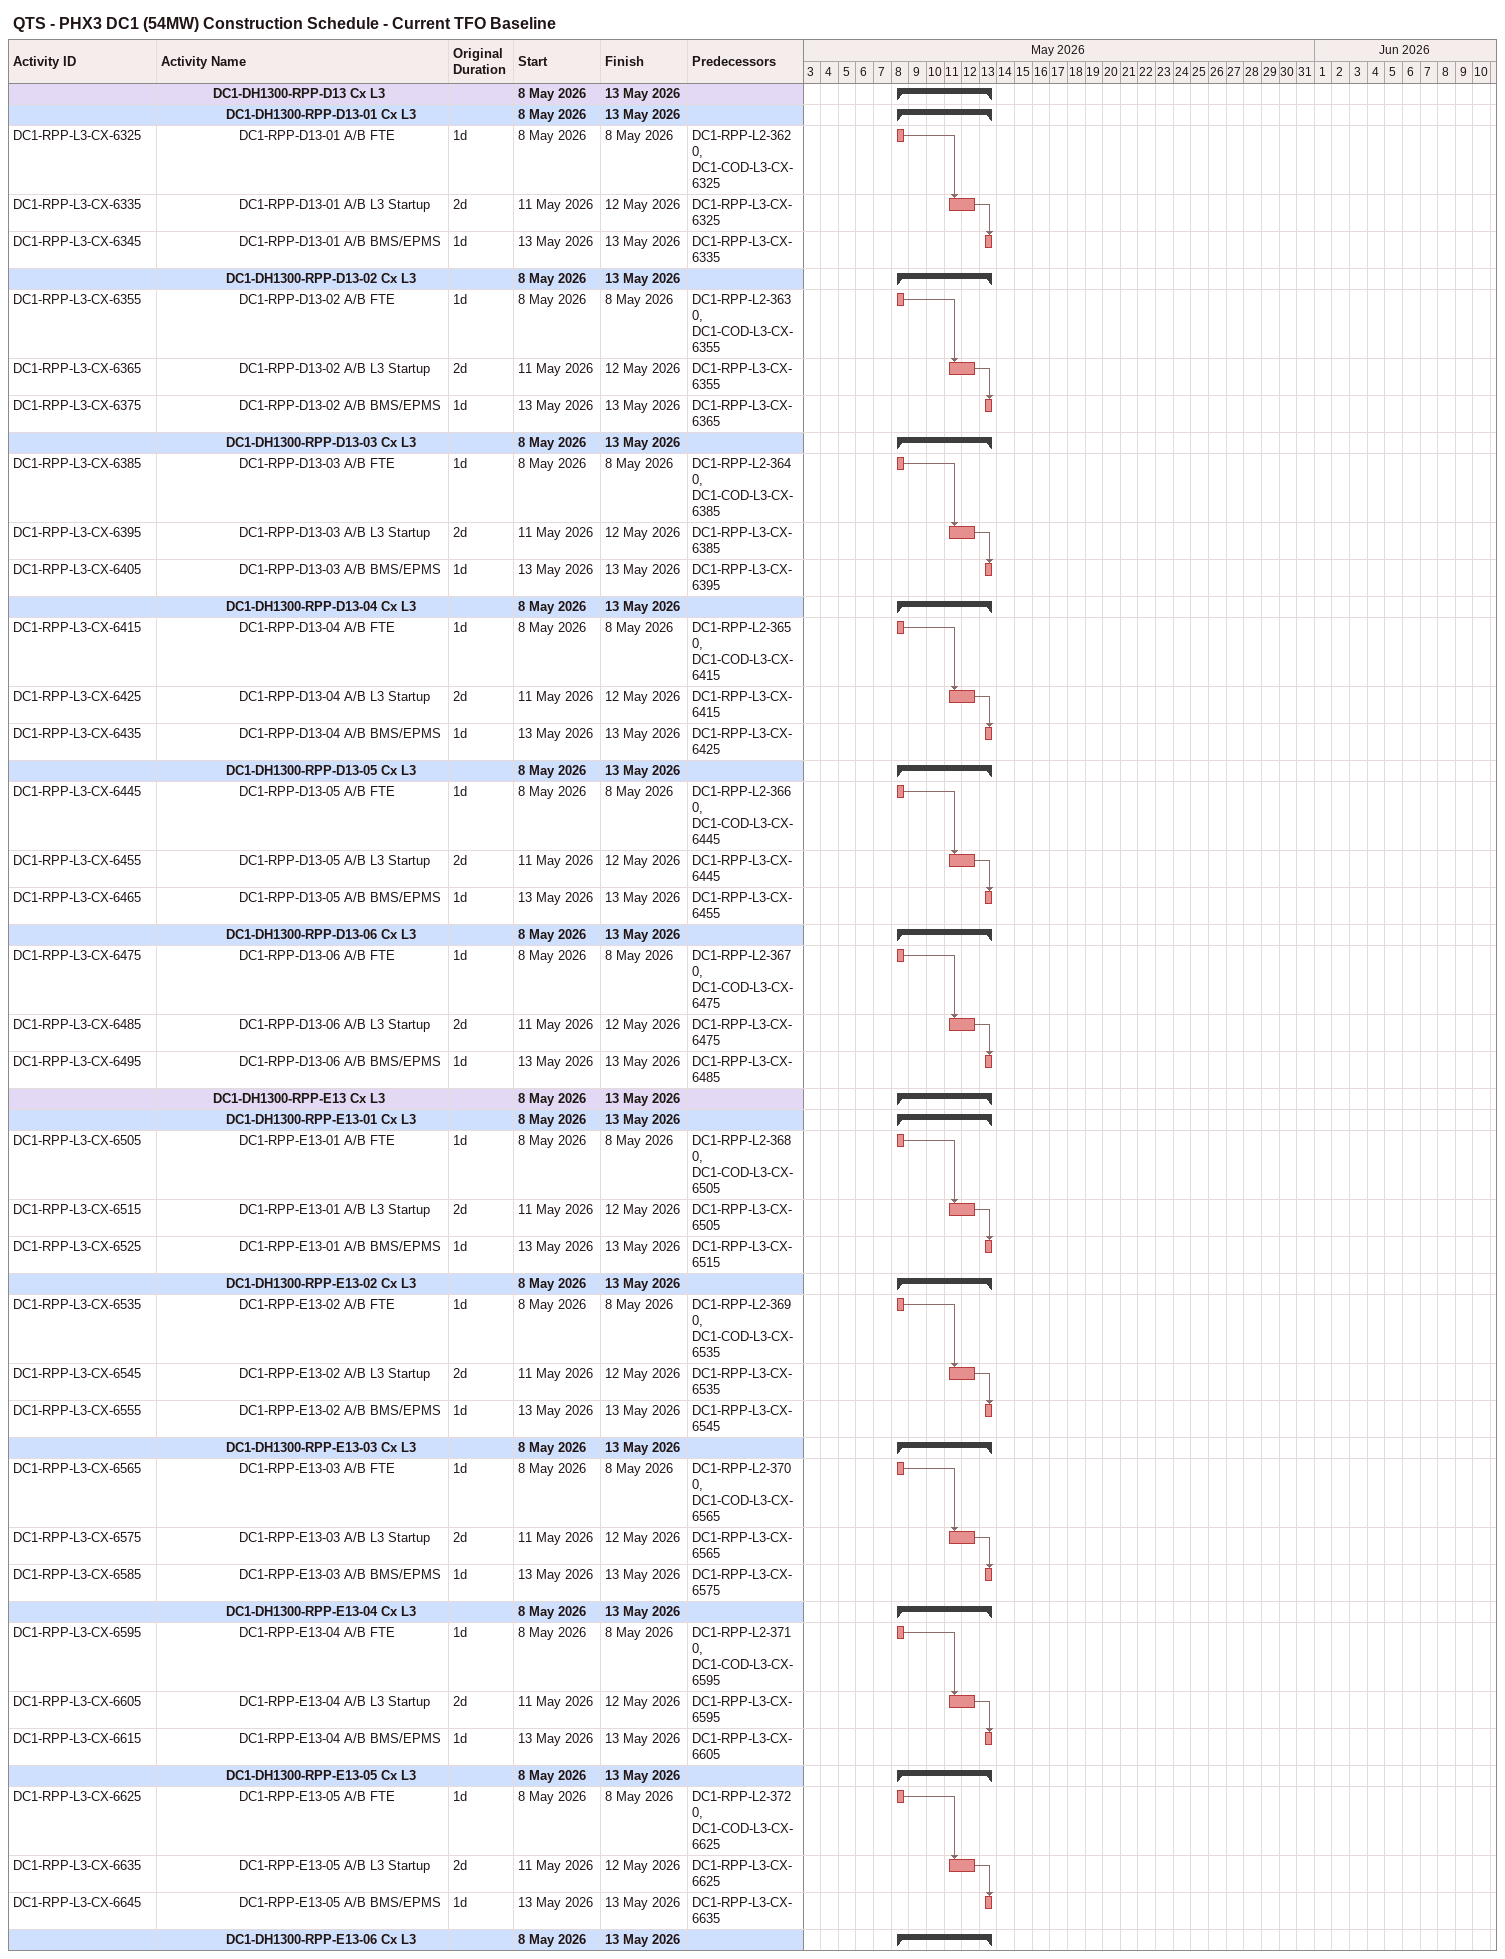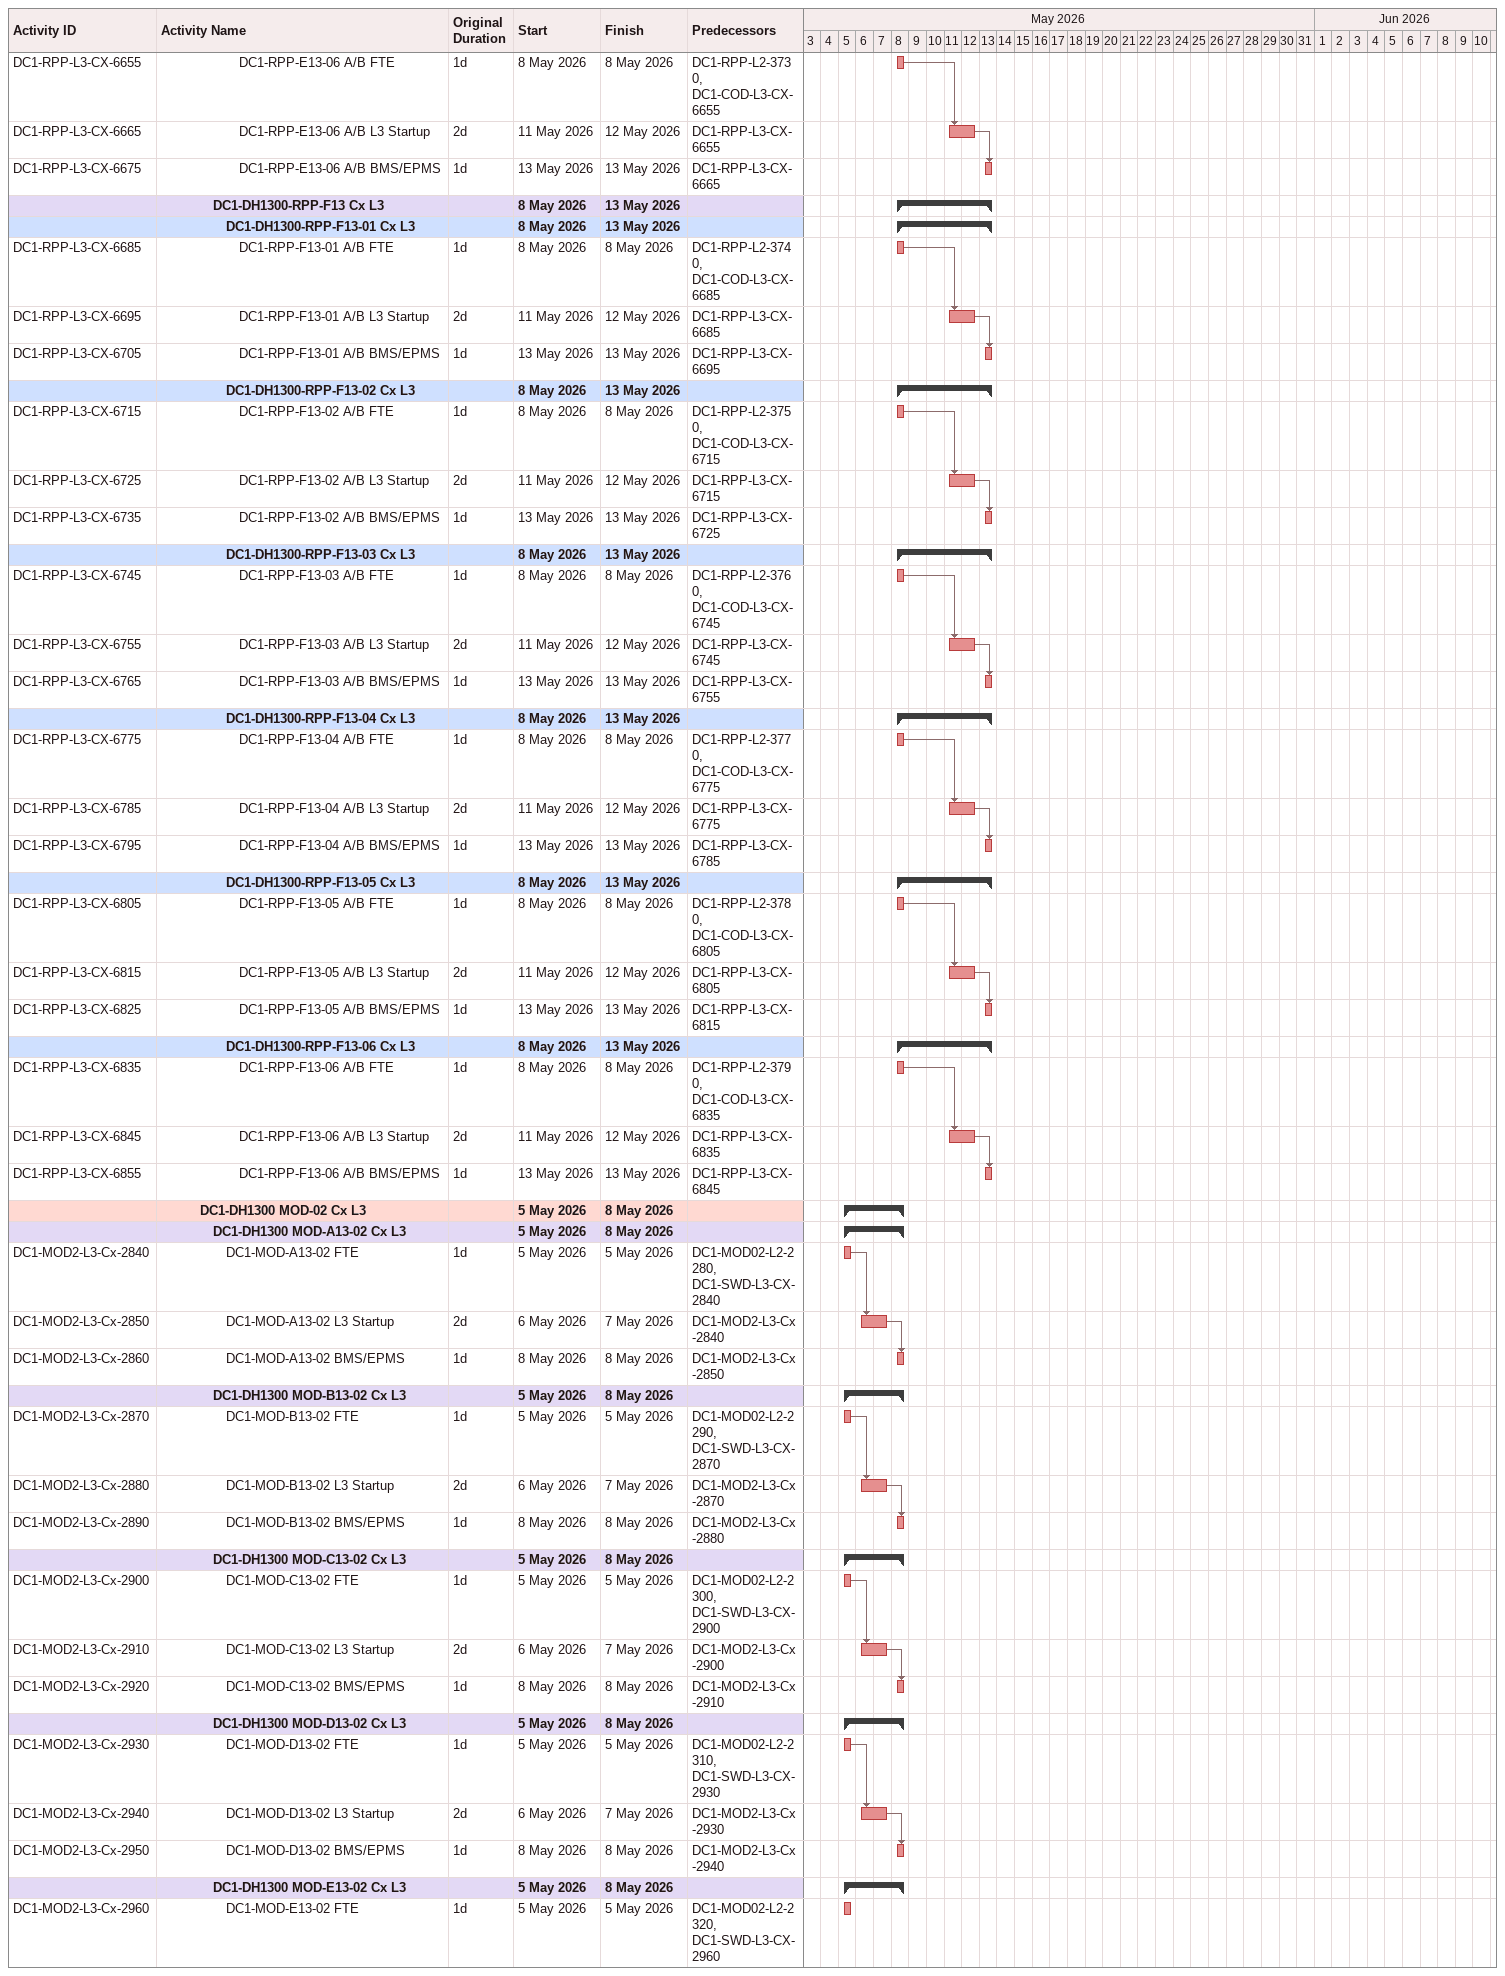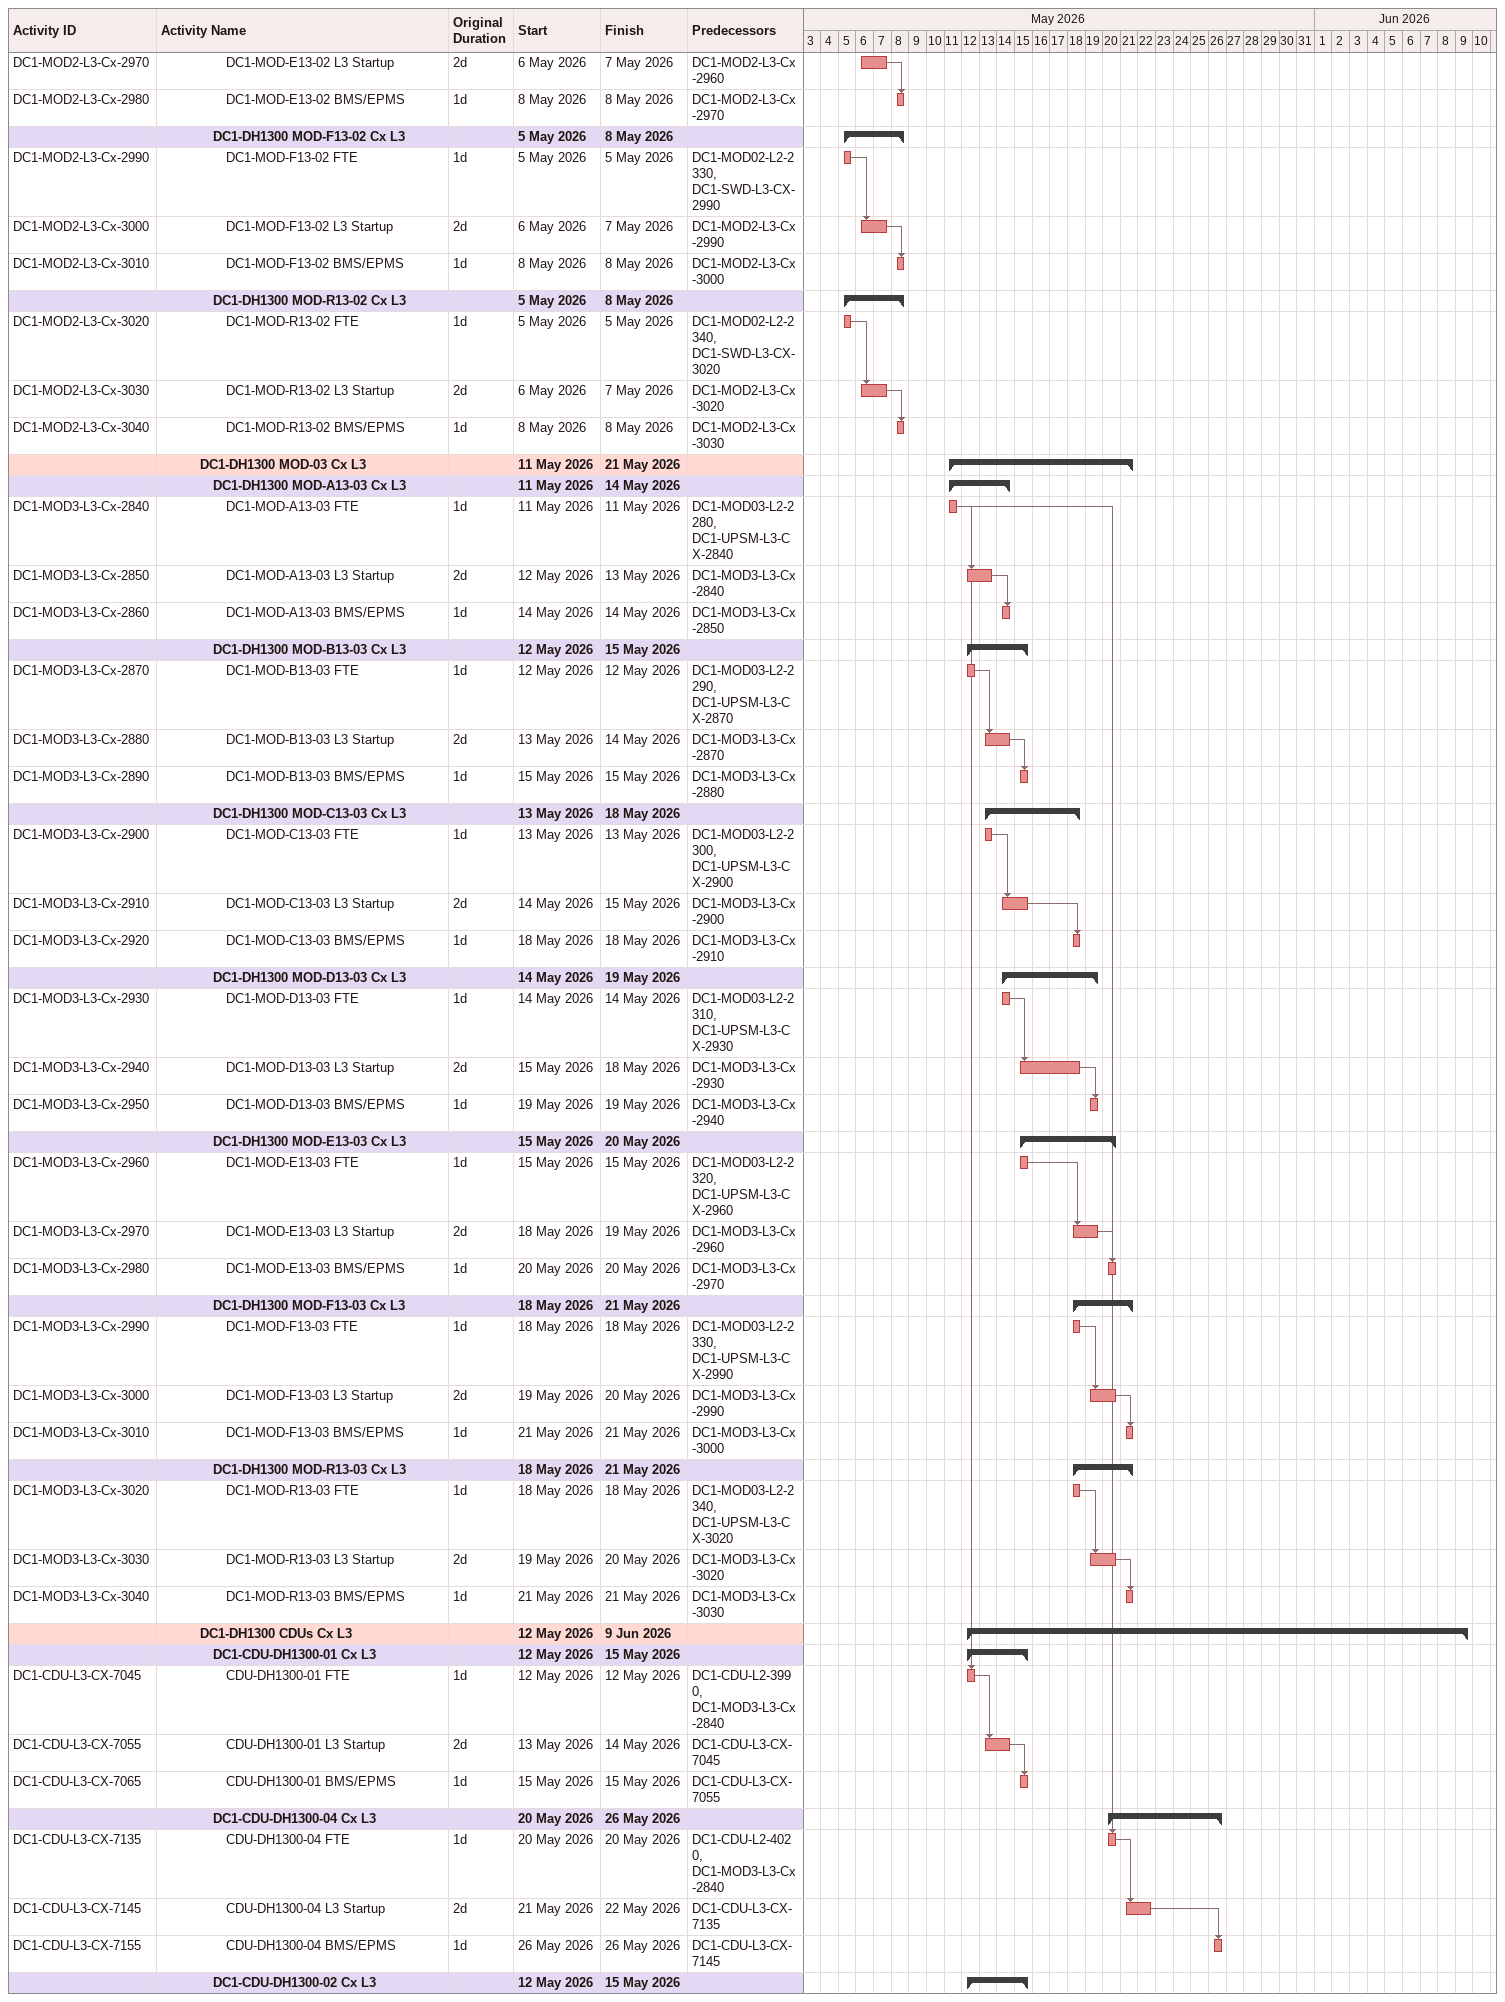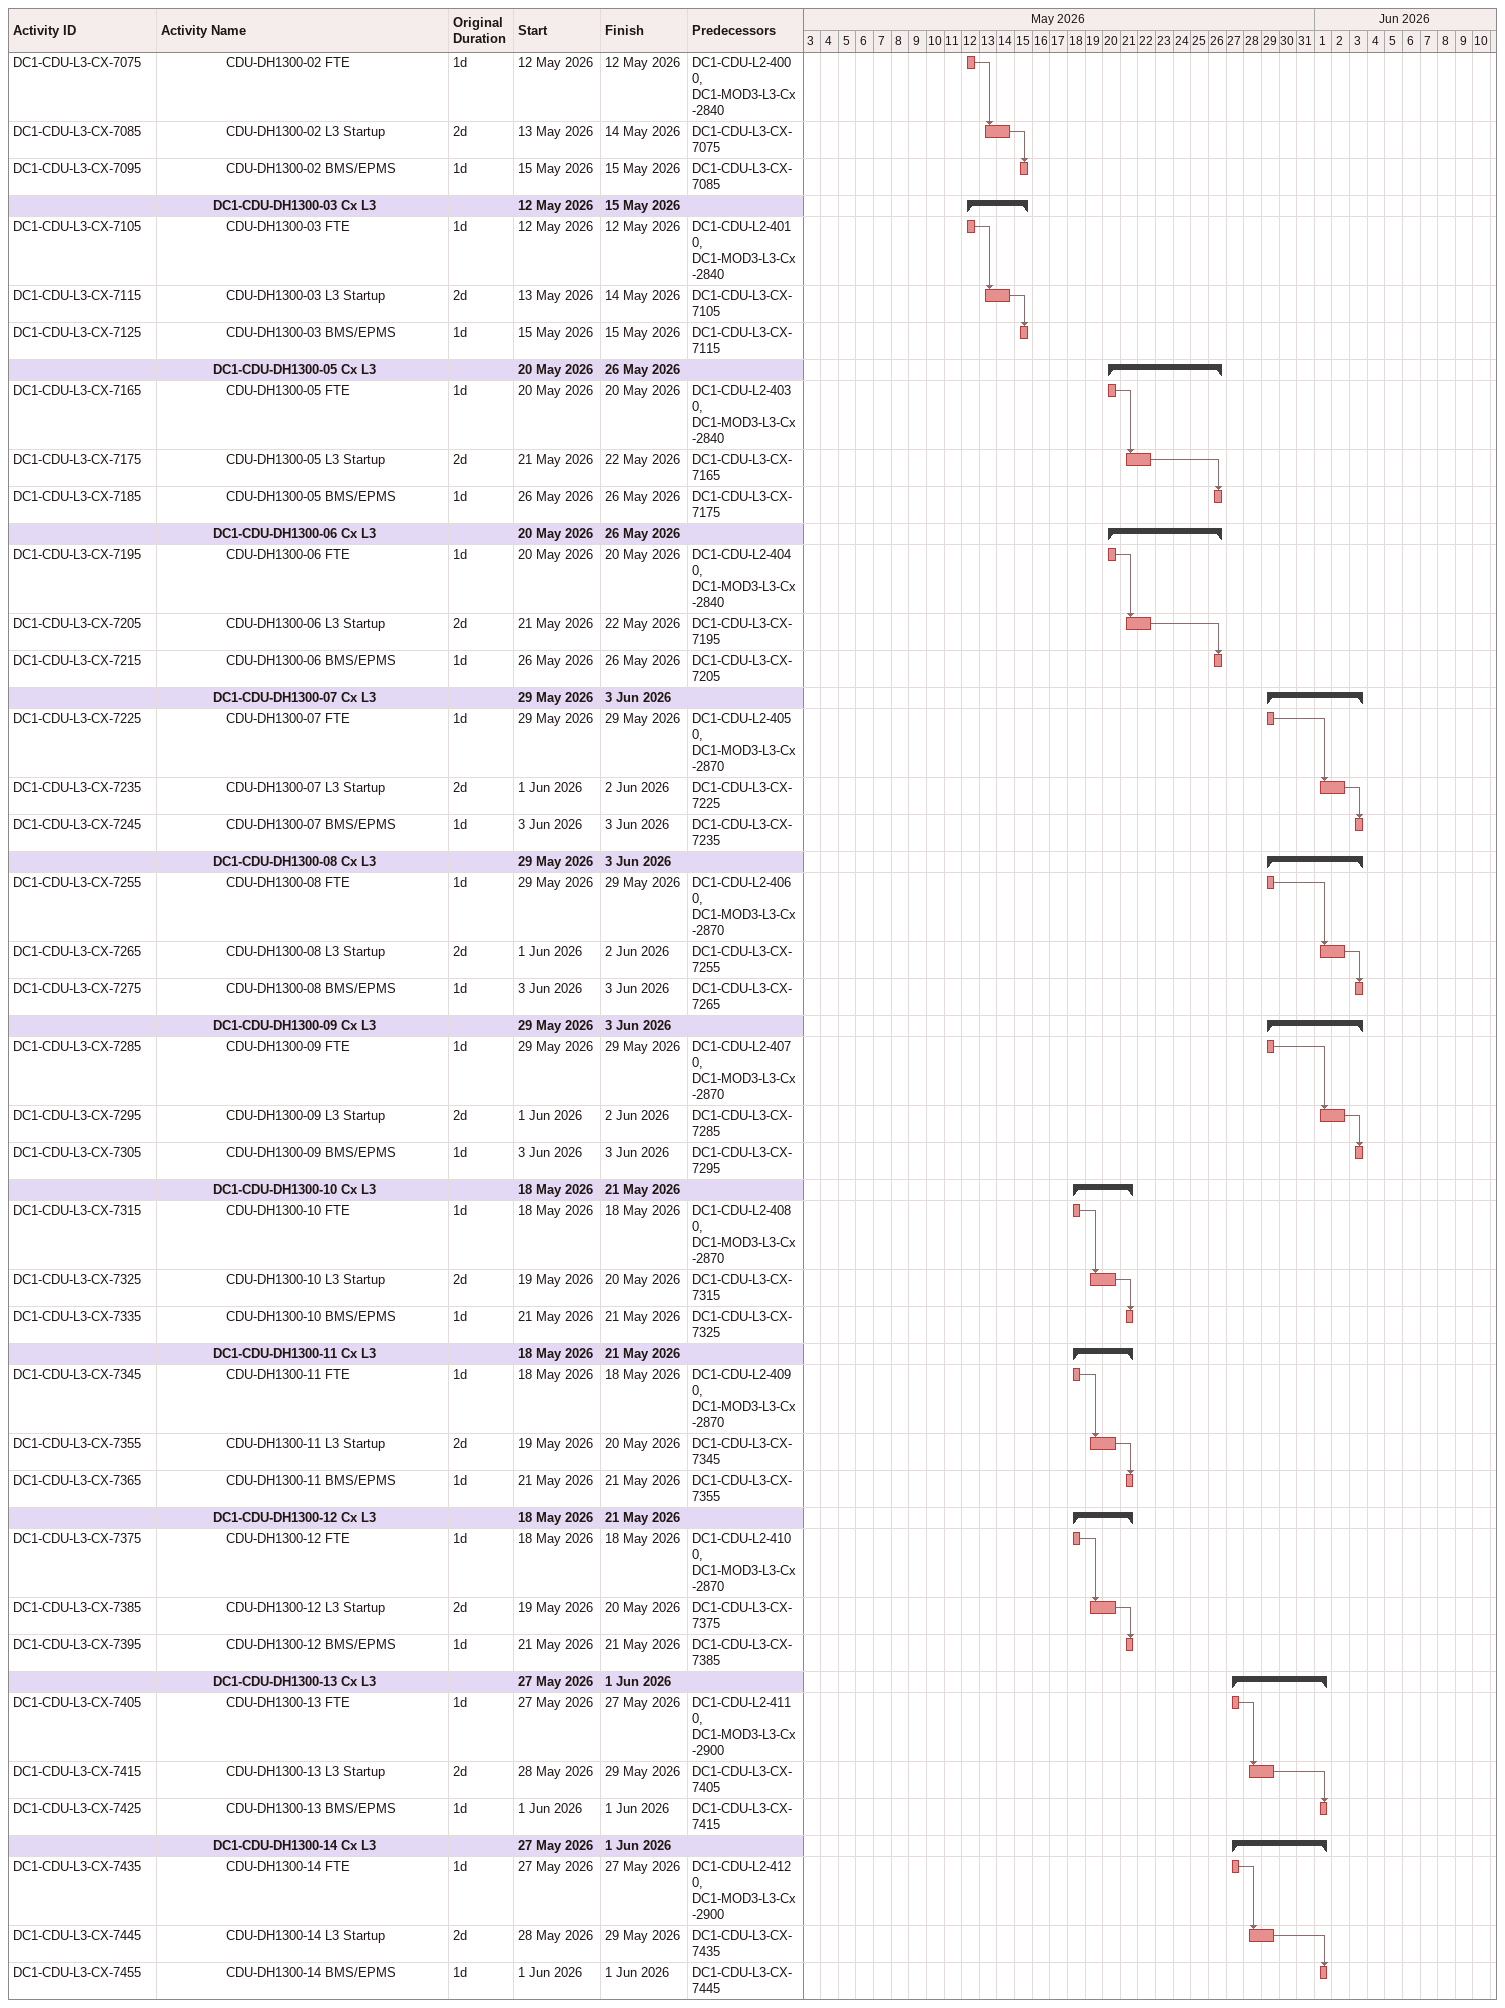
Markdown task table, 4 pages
QTS - PHX3 DC1 (54MW) Construction Schedule - Current TFO Baseline

| ID | Level | Task | Original duration | Start | Finish | Predecessors |
|---|---|---|---|---|---|---|
|  | 5 | **DC1-DH1300-RPP-D13 Cx L3** |  | 2026-05-08 | 2026-05-13 |  |
|  | 6 | **DC1-DH1300-RPP-D13-01 Cx L3** |  | 2026-05-08 | 2026-05-13 |  |
| DC1-RPP-L3-CX-6325 | 7 | DC1-RPP-D13-01 A/B FTE | 1d | 2026-05-08 | 2026-05-08 | DC1-RPP-L2-3620, DC1-COD-L3-CX-6325 |
| DC1-RPP-L3-CX-6335 | 7 | DC1-RPP-D13-01 A/B L3 Startup | 2d | 2026-05-11 | 2026-05-12 | DC1-RPP-L3-CX-6325 |
| DC1-RPP-L3-CX-6345 | 7 | DC1-RPP-D13-01 A/B BMS/EPMS | 1d | 2026-05-13 | 2026-05-13 | DC1-RPP-L3-CX-6335 |
|  | 6 | **DC1-DH1300-RPP-D13-02 Cx L3** |  | 2026-05-08 | 2026-05-13 |  |
| DC1-RPP-L3-CX-6355 | 7 | DC1-RPP-D13-02 A/B FTE | 1d | 2026-05-08 | 2026-05-08 | DC1-RPP-L2-3630, DC1-COD-L3-CX-6355 |
| DC1-RPP-L3-CX-6365 | 7 | DC1-RPP-D13-02 A/B L3 Startup | 2d | 2026-05-11 | 2026-05-12 | DC1-RPP-L3-CX-6355 |
| DC1-RPP-L3-CX-6375 | 7 | DC1-RPP-D13-02 A/B BMS/EPMS | 1d | 2026-05-13 | 2026-05-13 | DC1-RPP-L3-CX-6365 |
|  | 6 | **DC1-DH1300-RPP-D13-03 Cx L3** |  | 2026-05-08 | 2026-05-13 |  |
| DC1-RPP-L3-CX-6385 | 7 | DC1-RPP-D13-03 A/B FTE | 1d | 2026-05-08 | 2026-05-08 | DC1-RPP-L2-3640, DC1-COD-L3-CX-6385 |
| DC1-RPP-L3-CX-6395 | 7 | DC1-RPP-D13-03 A/B L3 Startup | 2d | 2026-05-11 | 2026-05-12 | DC1-RPP-L3-CX-6385 |
| DC1-RPP-L3-CX-6405 | 7 | DC1-RPP-D13-03 A/B BMS/EPMS | 1d | 2026-05-13 | 2026-05-13 | DC1-RPP-L3-CX-6395 |
|  | 6 | **DC1-DH1300-RPP-D13-04 Cx L3** |  | 2026-05-08 | 2026-05-13 |  |
| DC1-RPP-L3-CX-6415 | 7 | DC1-RPP-D13-04 A/B FTE | 1d | 2026-05-08 | 2026-05-08 | DC1-RPP-L2-3650, DC1-COD-L3-CX-6415 |
| DC1-RPP-L3-CX-6425 | 7 | DC1-RPP-D13-04 A/B L3 Startup | 2d | 2026-05-11 | 2026-05-12 | DC1-RPP-L3-CX-6415 |
| DC1-RPP-L3-CX-6435 | 7 | DC1-RPP-D13-04 A/B BMS/EPMS | 1d | 2026-05-13 | 2026-05-13 | DC1-RPP-L3-CX-6425 |
|  | 6 | **DC1-DH1300-RPP-D13-05 Cx L3** |  | 2026-05-08 | 2026-05-13 |  |
| DC1-RPP-L3-CX-6445 | 7 | DC1-RPP-D13-05 A/B FTE | 1d | 2026-05-08 | 2026-05-08 | DC1-RPP-L2-3660, DC1-COD-L3-CX-6445 |
| DC1-RPP-L3-CX-6455 | 7 | DC1-RPP-D13-05 A/B L3 Startup | 2d | 2026-05-11 | 2026-05-12 | DC1-RPP-L3-CX-6445 |
| DC1-RPP-L3-CX-6465 | 7 | DC1-RPP-D13-05 A/B BMS/EPMS | 1d | 2026-05-13 | 2026-05-13 | DC1-RPP-L3-CX-6455 |
|  | 6 | **DC1-DH1300-RPP-D13-06 Cx L3** |  | 2026-05-08 | 2026-05-13 |  |
| DC1-RPP-L3-CX-6475 | 7 | DC1-RPP-D13-06 A/B FTE | 1d | 2026-05-08 | 2026-05-08 | DC1-RPP-L2-3670, DC1-COD-L3-CX-6475 |
| DC1-RPP-L3-CX-6485 | 7 | DC1-RPP-D13-06 A/B L3 Startup | 2d | 2026-05-11 | 2026-05-12 | DC1-RPP-L3-CX-6475 |
| DC1-RPP-L3-CX-6495 | 7 | DC1-RPP-D13-06 A/B BMS/EPMS | 1d | 2026-05-13 | 2026-05-13 | DC1-RPP-L3-CX-6485 |
|  | 5 | **DC1-DH1300-RPP-E13 Cx L3** |  | 2026-05-08 | 2026-05-13 |  |
|  | 6 | **DC1-DH1300-RPP-E13-01 Cx L3** |  | 2026-05-08 | 2026-05-13 |  |
| DC1-RPP-L3-CX-6505 | 7 | DC1-RPP-E13-01 A/B FTE | 1d | 2026-05-08 | 2026-05-08 | DC1-RPP-L2-3680, DC1-COD-L3-CX-6505 |
| DC1-RPP-L3-CX-6515 | 7 | DC1-RPP-E13-01 A/B L3 Startup | 2d | 2026-05-11 | 2026-05-12 | DC1-RPP-L3-CX-6505 |
| DC1-RPP-L3-CX-6525 | 7 | DC1-RPP-E13-01 A/B BMS/EPMS | 1d | 2026-05-13 | 2026-05-13 | DC1-RPP-L3-CX-6515 |
|  | 6 | **DC1-DH1300-RPP-E13-02 Cx L3** |  | 2026-05-08 | 2026-05-13 |  |
| DC1-RPP-L3-CX-6535 | 7 | DC1-RPP-E13-02 A/B FTE | 1d | 2026-05-08 | 2026-05-08 | DC1-RPP-L2-3690, DC1-COD-L3-CX-6535 |
| DC1-RPP-L3-CX-6545 | 7 | DC1-RPP-E13-02 A/B L3 Startup | 2d | 2026-05-11 | 2026-05-12 | DC1-RPP-L3-CX-6535 |
| DC1-RPP-L3-CX-6555 | 7 | DC1-RPP-E13-02 A/B BMS/EPMS | 1d | 2026-05-13 | 2026-05-13 | DC1-RPP-L3-CX-6545 |
|  | 6 | **DC1-DH1300-RPP-E13-03 Cx L3** |  | 2026-05-08 | 2026-05-13 |  |
| DC1-RPP-L3-CX-6565 | 7 | DC1-RPP-E13-03 A/B FTE | 1d | 2026-05-08 | 2026-05-08 | DC1-RPP-L2-3700, DC1-COD-L3-CX-6565 |
| DC1-RPP-L3-CX-6575 | 7 | DC1-RPP-E13-03 A/B L3 Startup | 2d | 2026-05-11 | 2026-05-12 | DC1-RPP-L3-CX-6565 |
| DC1-RPP-L3-CX-6585 | 7 | DC1-RPP-E13-03 A/B BMS/EPMS | 1d | 2026-05-13 | 2026-05-13 | DC1-RPP-L3-CX-6575 |
|  | 6 | **DC1-DH1300-RPP-E13-04 Cx L3** |  | 2026-05-08 | 2026-05-13 |  |
| DC1-RPP-L3-CX-6595 | 7 | DC1-RPP-E13-04 A/B FTE | 1d | 2026-05-08 | 2026-05-08 | DC1-RPP-L2-3710, DC1-COD-L3-CX-6595 |
| DC1-RPP-L3-CX-6605 | 7 | DC1-RPP-E13-04 A/B L3 Startup | 2d | 2026-05-11 | 2026-05-12 | DC1-RPP-L3-CX-6595 |
| DC1-RPP-L3-CX-6615 | 7 | DC1-RPP-E13-04 A/B BMS/EPMS | 1d | 2026-05-13 | 2026-05-13 | DC1-RPP-L3-CX-6605 |
|  | 6 | **DC1-DH1300-RPP-E13-05 Cx L3** |  | 2026-05-08 | 2026-05-13 |  |
| DC1-RPP-L3-CX-6625 | 7 | DC1-RPP-E13-05 A/B FTE | 1d | 2026-05-08 | 2026-05-08 | DC1-RPP-L2-3720, DC1-COD-L3-CX-6625 |
| DC1-RPP-L3-CX-6635 | 7 | DC1-RPP-E13-05 A/B L3 Startup | 2d | 2026-05-11 | 2026-05-12 | DC1-RPP-L3-CX-6625 |
| DC1-RPP-L3-CX-6645 | 7 | DC1-RPP-E13-05 A/B BMS/EPMS | 1d | 2026-05-13 | 2026-05-13 | DC1-RPP-L3-CX-6635 |
|  | 6 | **DC1-DH1300-RPP-E13-06 Cx L3** |  | 2026-05-08 | 2026-05-13 |  |
| DC1-RPP-L3-CX-6655 | 7 | DC1-RPP-E13-06 A/B FTE | 1d | 2026-05-08 | 2026-05-08 | DC1-RPP-L2-3730, DC1-COD-L3-CX-6655 |
| DC1-RPP-L3-CX-6665 | 7 | DC1-RPP-E13-06 A/B L3 Startup | 2d | 2026-05-11 | 2026-05-12 | DC1-RPP-L3-CX-6655 |
| DC1-RPP-L3-CX-6675 | 7 | DC1-RPP-E13-06 A/B BMS/EPMS | 1d | 2026-05-13 | 2026-05-13 | DC1-RPP-L3-CX-6665 |
|  | 5 | **DC1-DH1300-RPP-F13 Cx L3** |  | 2026-05-08 | 2026-05-13 |  |
|  | 6 | **DC1-DH1300-RPP-F13-01 Cx L3** |  | 2026-05-08 | 2026-05-13 |  |
| DC1-RPP-L3-CX-6685 | 7 | DC1-RPP-F13-01 A/B FTE | 1d | 2026-05-08 | 2026-05-08 | DC1-RPP-L2-3740, DC1-COD-L3-CX-6685 |
| DC1-RPP-L3-CX-6695 | 7 | DC1-RPP-F13-01 A/B L3 Startup | 2d | 2026-05-11 | 2026-05-12 | DC1-RPP-L3-CX-6685 |
| DC1-RPP-L3-CX-6705 | 7 | DC1-RPP-F13-01 A/B BMS/EPMS | 1d | 2026-05-13 | 2026-05-13 | DC1-RPP-L3-CX-6695 |
|  | 6 | **DC1-DH1300-RPP-F13-02 Cx L3** |  | 2026-05-08 | 2026-05-13 |  |
| DC1-RPP-L3-CX-6715 | 7 | DC1-RPP-F13-02 A/B FTE | 1d | 2026-05-08 | 2026-05-08 | DC1-RPP-L2-3750, DC1-COD-L3-CX-6715 |
| DC1-RPP-L3-CX-6725 | 7 | DC1-RPP-F13-02 A/B L3 Startup | 2d | 2026-05-11 | 2026-05-12 | DC1-RPP-L3-CX-6715 |
| DC1-RPP-L3-CX-6735 | 7 | DC1-RPP-F13-02 A/B BMS/EPMS | 1d | 2026-05-13 | 2026-05-13 | DC1-RPP-L3-CX-6725 |
|  | 6 | **DC1-DH1300-RPP-F13-03 Cx L3** |  | 2026-05-08 | 2026-05-13 |  |
| DC1-RPP-L3-CX-6745 | 7 | DC1-RPP-F13-03 A/B FTE | 1d | 2026-05-08 | 2026-05-08 | DC1-RPP-L2-3760, DC1-COD-L3-CX-6745 |
| DC1-RPP-L3-CX-6755 | 7 | DC1-RPP-F13-03 A/B L3 Startup | 2d | 2026-05-11 | 2026-05-12 | DC1-RPP-L3-CX-6745 |
| DC1-RPP-L3-CX-6765 | 7 | DC1-RPP-F13-03 A/B BMS/EPMS | 1d | 2026-05-13 | 2026-05-13 | DC1-RPP-L3-CX-6755 |
|  | 6 | **DC1-DH1300-RPP-F13-04 Cx L3** |  | 2026-05-08 | 2026-05-13 |  |
| DC1-RPP-L3-CX-6775 | 7 | DC1-RPP-F13-04 A/B FTE | 1d | 2026-05-08 | 2026-05-08 | DC1-RPP-L2-3770, DC1-COD-L3-CX-6775 |
| DC1-RPP-L3-CX-6785 | 7 | DC1-RPP-F13-04 A/B L3 Startup | 2d | 2026-05-11 | 2026-05-12 | DC1-RPP-L3-CX-6775 |
| DC1-RPP-L3-CX-6795 | 7 | DC1-RPP-F13-04 A/B BMS/EPMS | 1d | 2026-05-13 | 2026-05-13 | DC1-RPP-L3-CX-6785 |
|  | 6 | **DC1-DH1300-RPP-F13-05 Cx L3** |  | 2026-05-08 | 2026-05-13 |  |
| DC1-RPP-L3-CX-6805 | 7 | DC1-RPP-F13-05 A/B FTE | 1d | 2026-05-08 | 2026-05-08 | DC1-RPP-L2-3780, DC1-COD-L3-CX-6805 |
| DC1-RPP-L3-CX-6815 | 7 | DC1-RPP-F13-05 A/B L3 Startup | 2d | 2026-05-11 | 2026-05-12 | DC1-RPP-L3-CX-6805 |
| DC1-RPP-L3-CX-6825 | 7 | DC1-RPP-F13-05 A/B BMS/EPMS | 1d | 2026-05-13 | 2026-05-13 | DC1-RPP-L3-CX-6815 |
|  | 6 | **DC1-DH1300-RPP-F13-06 Cx L3** |  | 2026-05-08 | 2026-05-13 |  |
| DC1-RPP-L3-CX-6835 | 7 | DC1-RPP-F13-06 A/B FTE | 1d | 2026-05-08 | 2026-05-08 | DC1-RPP-L2-3790, DC1-COD-L3-CX-6835 |
| DC1-RPP-L3-CX-6845 | 7 | DC1-RPP-F13-06 A/B L3 Startup | 2d | 2026-05-11 | 2026-05-12 | DC1-RPP-L3-CX-6835 |
| DC1-RPP-L3-CX-6855 | 7 | DC1-RPP-F13-06 A/B BMS/EPMS | 1d | 2026-05-13 | 2026-05-13 | DC1-RPP-L3-CX-6845 |
|  | 4 | **DC1-DH1300 MOD-02 Cx L3** |  | 2026-05-05 | 2026-05-08 |  |
|  | 5 | **DC1-DH1300 MOD-A13-02 Cx L3** |  | 2026-05-05 | 2026-05-08 |  |
| DC1-MOD2-L3-Cx-2840 | 6 | DC1-MOD-A13-02 FTE | 1d | 2026-05-05 | 2026-05-05 | DC1-MOD02-L2-2280, DC1-SWD-L3-CX-2840 |
| DC1-MOD2-L3-Cx-2850 | 6 | DC1-MOD-A13-02 L3 Startup | 2d | 2026-05-06 | 2026-05-07 | DC1-MOD2-L3-Cx-2840 |
| DC1-MOD2-L3-Cx-2860 | 6 | DC1-MOD-A13-02 BMS/EPMS | 1d | 2026-05-08 | 2026-05-08 | DC1-MOD2-L3-Cx-2850 |
|  | 5 | **DC1-DH1300 MOD-B13-02 Cx L3** |  | 2026-05-05 | 2026-05-08 |  |
| DC1-MOD2-L3-Cx-2870 | 6 | DC1-MOD-B13-02 FTE | 1d | 2026-05-05 | 2026-05-05 | DC1-MOD02-L2-2290, DC1-SWD-L3-CX-2870 |
| DC1-MOD2-L3-Cx-2880 | 6 | DC1-MOD-B13-02 L3 Startup | 2d | 2026-05-06 | 2026-05-07 | DC1-MOD2-L3-Cx-2870 |
| DC1-MOD2-L3-Cx-2890 | 6 | DC1-MOD-B13-02 BMS/EPMS | 1d | 2026-05-08 | 2026-05-08 | DC1-MOD2-L3-Cx-2880 |
|  | 5 | **DC1-DH1300 MOD-C13-02 Cx L3** |  | 2026-05-05 | 2026-05-08 |  |
| DC1-MOD2-L3-Cx-2900 | 6 | DC1-MOD-C13-02 FTE | 1d | 2026-05-05 | 2026-05-05 | DC1-MOD02-L2-2300, DC1-SWD-L3-CX-2900 |
| DC1-MOD2-L3-Cx-2910 | 6 | DC1-MOD-C13-02 L3 Startup | 2d | 2026-05-06 | 2026-05-07 | DC1-MOD2-L3-Cx-2900 |
| DC1-MOD2-L3-Cx-2920 | 6 | DC1-MOD-C13-02 BMS/EPMS | 1d | 2026-05-08 | 2026-05-08 | DC1-MOD2-L3-Cx-2910 |
|  | 5 | **DC1-DH1300 MOD-D13-02 Cx L3** |  | 2026-05-05 | 2026-05-08 |  |
| DC1-MOD2-L3-Cx-2930 | 6 | DC1-MOD-D13-02 FTE | 1d | 2026-05-05 | 2026-05-05 | DC1-MOD02-L2-2310, DC1-SWD-L3-CX-2930 |
| DC1-MOD2-L3-Cx-2940 | 6 | DC1-MOD-D13-02 L3 Startup | 2d | 2026-05-06 | 2026-05-07 | DC1-MOD2-L3-Cx-2930 |
| DC1-MOD2-L3-Cx-2950 | 6 | DC1-MOD-D13-02 BMS/EPMS | 1d | 2026-05-08 | 2026-05-08 | DC1-MOD2-L3-Cx-2940 |
|  | 5 | **DC1-DH1300 MOD-E13-02 Cx L3** |  | 2026-05-05 | 2026-05-08 |  |
| DC1-MOD2-L3-Cx-2960 | 6 | DC1-MOD-E13-02 FTE | 1d | 2026-05-05 | 2026-05-05 | DC1-MOD02-L2-2320, DC1-SWD-L3-CX-2960 |
| DC1-MOD2-L3-Cx-2970 | 6 | DC1-MOD-E13-02 L3 Startup | 2d | 2026-05-06 | 2026-05-07 | DC1-MOD2-L3-Cx-2960 |
| DC1-MOD2-L3-Cx-2980 | 6 | DC1-MOD-E13-02 BMS/EPMS | 1d | 2026-05-08 | 2026-05-08 | DC1-MOD2-L3-Cx-2970 |
|  | 5 | **DC1-DH1300 MOD-F13-02 Cx L3** |  | 2026-05-05 | 2026-05-08 |  |
| DC1-MOD2-L3-Cx-2990 | 6 | DC1-MOD-F13-02 FTE | 1d | 2026-05-05 | 2026-05-05 | DC1-MOD02-L2-2330, DC1-SWD-L3-CX-2990 |
| DC1-MOD2-L3-Cx-3000 | 6 | DC1-MOD-F13-02 L3 Startup | 2d | 2026-05-06 | 2026-05-07 | DC1-MOD2-L3-Cx-2990 |
| DC1-MOD2-L3-Cx-3010 | 6 | DC1-MOD-F13-02 BMS/EPMS | 1d | 2026-05-08 | 2026-05-08 | DC1-MOD2-L3-Cx-3000 |
|  | 5 | **DC1-DH1300 MOD-R13-02 Cx L3** |  | 2026-05-05 | 2026-05-08 |  |
| DC1-MOD2-L3-Cx-3020 | 6 | DC1-MOD-R13-02 FTE | 1d | 2026-05-05 | 2026-05-05 | DC1-MOD02-L2-2340, DC1-SWD-L3-CX-3020 |
| DC1-MOD2-L3-Cx-3030 | 6 | DC1-MOD-R13-02 L3 Startup | 2d | 2026-05-06 | 2026-05-07 | DC1-MOD2-L3-Cx-3020 |
| DC1-MOD2-L3-Cx-3040 | 6 | DC1-MOD-R13-02 BMS/EPMS | 1d | 2026-05-08 | 2026-05-08 | DC1-MOD2-L3-Cx-3030 |
|  | 4 | **DC1-DH1300 MOD-03 Cx L3** |  | 2026-05-11 | 2026-05-21 |  |
|  | 5 | **DC1-DH1300 MOD-A13-03 Cx L3** |  | 2026-05-11 | 2026-05-14 |  |
| DC1-MOD3-L3-Cx-2840 | 6 | DC1-MOD-A13-03 FTE | 1d | 2026-05-11 | 2026-05-11 | DC1-MOD03-L2-2280, DC1-UPSM-L3-CX-2840 |
| DC1-MOD3-L3-Cx-2850 | 6 | DC1-MOD-A13-03 L3 Startup | 2d | 2026-05-12 | 2026-05-13 | DC1-MOD3-L3-Cx-2840 |
| DC1-MOD3-L3-Cx-2860 | 6 | DC1-MOD-A13-03 BMS/EPMS | 1d | 2026-05-14 | 2026-05-14 | DC1-MOD3-L3-Cx-2850 |
|  | 5 | **DC1-DH1300 MOD-B13-03 Cx L3** |  | 2026-05-12 | 2026-05-15 |  |
| DC1-MOD3-L3-Cx-2870 | 6 | DC1-MOD-B13-03 FTE | 1d | 2026-05-12 | 2026-05-12 | DC1-MOD03-L2-2290, DC1-UPSM-L3-CX-2870 |
| DC1-MOD3-L3-Cx-2880 | 6 | DC1-MOD-B13-03 L3 Startup | 2d | 2026-05-13 | 2026-05-14 | DC1-MOD3-L3-Cx-2870 |
| DC1-MOD3-L3-Cx-2890 | 6 | DC1-MOD-B13-03 BMS/EPMS | 1d | 2026-05-15 | 2026-05-15 | DC1-MOD3-L3-Cx-2880 |
|  | 5 | **DC1-DH1300 MOD-C13-03 Cx L3** |  | 2026-05-13 | 2026-05-18 |  |
| DC1-MOD3-L3-Cx-2900 | 6 | DC1-MOD-C13-03 FTE | 1d | 2026-05-13 | 2026-05-13 | DC1-MOD03-L2-2300, DC1-UPSM-L3-CX-2900 |
| DC1-MOD3-L3-Cx-2910 | 6 | DC1-MOD-C13-03 L3 Startup | 2d | 2026-05-14 | 2026-05-15 | DC1-MOD3-L3-Cx-2900 |
| DC1-MOD3-L3-Cx-2920 | 6 | DC1-MOD-C13-03 BMS/EPMS | 1d | 2026-05-18 | 2026-05-18 | DC1-MOD3-L3-Cx-2910 |
|  | 5 | **DC1-DH1300 MOD-D13-03 Cx L3** |  | 2026-05-14 | 2026-05-19 |  |
| DC1-MOD3-L3-Cx-2930 | 6 | DC1-MOD-D13-03 FTE | 1d | 2026-05-14 | 2026-05-14 | DC1-MOD03-L2-2310, DC1-UPSM-L3-CX-2930 |
| DC1-MOD3-L3-Cx-2940 | 6 | DC1-MOD-D13-03 L3 Startup | 2d | 2026-05-15 | 2026-05-18 | DC1-MOD3-L3-Cx-2930 |
| DC1-MOD3-L3-Cx-2950 | 6 | DC1-MOD-D13-03 BMS/EPMS | 1d | 2026-05-19 | 2026-05-19 | DC1-MOD3-L3-Cx-2940 |
|  | 5 | **DC1-DH1300 MOD-E13-03 Cx L3** |  | 2026-05-15 | 2026-05-20 |  |
| DC1-MOD3-L3-Cx-2960 | 6 | DC1-MOD-E13-03 FTE | 1d | 2026-05-15 | 2026-05-15 | DC1-MOD03-L2-2320, DC1-UPSM-L3-CX-2960 |
| DC1-MOD3-L3-Cx-2970 | 6 | DC1-MOD-E13-03 L3 Startup | 2d | 2026-05-18 | 2026-05-19 | DC1-MOD3-L3-Cx-2960 |
| DC1-MOD3-L3-Cx-2980 | 6 | DC1-MOD-E13-03 BMS/EPMS | 1d | 2026-05-20 | 2026-05-20 | DC1-MOD3-L3-Cx-2970 |
|  | 5 | **DC1-DH1300 MOD-F13-03 Cx L3** |  | 2026-05-18 | 2026-05-21 |  |
| DC1-MOD3-L3-Cx-2990 | 6 | DC1-MOD-F13-03 FTE | 1d | 2026-05-18 | 2026-05-18 | DC1-MOD03-L2-2330, DC1-UPSM-L3-CX-2990 |
| DC1-MOD3-L3-Cx-3000 | 6 | DC1-MOD-F13-03 L3 Startup | 2d | 2026-05-19 | 2026-05-20 | DC1-MOD3-L3-Cx-2990 |
| DC1-MOD3-L3-Cx-3010 | 6 | DC1-MOD-F13-03 BMS/EPMS | 1d | 2026-05-21 | 2026-05-21 | DC1-MOD3-L3-Cx-3000 |
|  | 5 | **DC1-DH1300 MOD-R13-03 Cx L3** |  | 2026-05-18 | 2026-05-21 |  |
| DC1-MOD3-L3-Cx-3020 | 6 | DC1-MOD-R13-03 FTE | 1d | 2026-05-18 | 2026-05-18 | DC1-MOD03-L2-2340, DC1-UPSM-L3-CX-3020 |
| DC1-MOD3-L3-Cx-3030 | 6 | DC1-MOD-R13-03 L3 Startup | 2d | 2026-05-19 | 2026-05-20 | DC1-MOD3-L3-Cx-3020 |
| DC1-MOD3-L3-Cx-3040 | 6 | DC1-MOD-R13-03 BMS/EPMS | 1d | 2026-05-21 | 2026-05-21 | DC1-MOD3-L3-Cx-3030 |
|  | 4 | **DC1-DH1300 CDUs Cx L3** |  | 2026-05-12 | 2026-06-09 |  |
|  | 5 | **DC1-CDU-DH1300-01 Cx L3** |  | 2026-05-12 | 2026-05-15 |  |
| DC1-CDU-L3-CX-7045 | 6 | CDU-DH1300-01 FTE | 1d | 2026-05-12 | 2026-05-12 | DC1-CDU-L2-3990, DC1-MOD3-L3-Cx-2840 |
| DC1-CDU-L3-CX-7055 | 6 | CDU-DH1300-01 L3 Startup | 2d | 2026-05-13 | 2026-05-14 | DC1-CDU-L3-CX-7045 |
| DC1-CDU-L3-CX-7065 | 6 | CDU-DH1300-01 BMS/EPMS | 1d | 2026-05-15 | 2026-05-15 | DC1-CDU-L3-CX-7055 |
|  | 5 | **DC1-CDU-DH1300-04 Cx L3** |  | 2026-05-20 | 2026-05-26 |  |
| DC1-CDU-L3-CX-7135 | 6 | CDU-DH1300-04 FTE | 1d | 2026-05-20 | 2026-05-20 | DC1-CDU-L2-4020, DC1-MOD3-L3-Cx-2840 |
| DC1-CDU-L3-CX-7145 | 6 | CDU-DH1300-04 L3 Startup | 2d | 2026-05-21 | 2026-05-22 | DC1-CDU-L3-CX-7135 |
| DC1-CDU-L3-CX-7155 | 6 | CDU-DH1300-04 BMS/EPMS | 1d | 2026-05-26 | 2026-05-26 | DC1-CDU-L3-CX-7145 |
|  | 5 | **DC1-CDU-DH1300-02 Cx L3** |  | 2026-05-12 | 2026-05-15 |  |
| DC1-CDU-L3-CX-7075 | 6 | CDU-DH1300-02 FTE | 1d | 2026-05-12 | 2026-05-12 | DC1-CDU-L2-4000, DC1-MOD3-L3-Cx-2840 |
| DC1-CDU-L3-CX-7085 | 6 | CDU-DH1300-02 L3 Startup | 2d | 2026-05-13 | 2026-05-14 | DC1-CDU-L3-CX-7075 |
| DC1-CDU-L3-CX-7095 | 6 | CDU-DH1300-02 BMS/EPMS | 1d | 2026-05-15 | 2026-05-15 | DC1-CDU-L3-CX-7085 |
|  | 5 | **DC1-CDU-DH1300-03 Cx L3** |  | 2026-05-12 | 2026-05-15 |  |
| DC1-CDU-L3-CX-7105 | 6 | CDU-DH1300-03 FTE | 1d | 2026-05-12 | 2026-05-12 | DC1-CDU-L2-4010, DC1-MOD3-L3-Cx-2840 |
| DC1-CDU-L3-CX-7115 | 6 | CDU-DH1300-03 L3 Startup | 2d | 2026-05-13 | 2026-05-14 | DC1-CDU-L3-CX-7105 |
| DC1-CDU-L3-CX-7125 | 6 | CDU-DH1300-03 BMS/EPMS | 1d | 2026-05-15 | 2026-05-15 | DC1-CDU-L3-CX-7115 |
|  | 5 | **DC1-CDU-DH1300-05 Cx L3** |  | 2026-05-20 | 2026-05-26 |  |
| DC1-CDU-L3-CX-7165 | 6 | CDU-DH1300-05 FTE | 1d | 2026-05-20 | 2026-05-20 | DC1-CDU-L2-4030, DC1-MOD3-L3-Cx-2840 |
| DC1-CDU-L3-CX-7175 | 6 | CDU-DH1300-05 L3 Startup | 2d | 2026-05-21 | 2026-05-22 | DC1-CDU-L3-CX-7165 |
| DC1-CDU-L3-CX-7185 | 6 | CDU-DH1300-05 BMS/EPMS | 1d | 2026-05-26 | 2026-05-26 | DC1-CDU-L3-CX-7175 |
|  | 5 | **DC1-CDU-DH1300-06 Cx L3** |  | 2026-05-20 | 2026-05-26 |  |
| DC1-CDU-L3-CX-7195 | 6 | CDU-DH1300-06 FTE | 1d | 2026-05-20 | 2026-05-20 | DC1-CDU-L2-4040, DC1-MOD3-L3-Cx-2840 |
| DC1-CDU-L3-CX-7205 | 6 | CDU-DH1300-06 L3 Startup | 2d | 2026-05-21 | 2026-05-22 | DC1-CDU-L3-CX-7195 |
| DC1-CDU-L3-CX-7215 | 6 | CDU-DH1300-06 BMS/EPMS | 1d | 2026-05-26 | 2026-05-26 | DC1-CDU-L3-CX-7205 |
|  | 5 | **DC1-CDU-DH1300-07 Cx L3** |  | 2026-05-29 | 2026-06-03 |  |
| DC1-CDU-L3-CX-7225 | 6 | CDU-DH1300-07 FTE | 1d | 2026-05-29 | 2026-05-29 | DC1-CDU-L2-4050, DC1-MOD3-L3-Cx-2870 |
| DC1-CDU-L3-CX-7235 | 6 | CDU-DH1300-07 L3 Startup | 2d | 2026-06-01 | 2026-06-02 | DC1-CDU-L3-CX-7225 |
| DC1-CDU-L3-CX-7245 | 6 | CDU-DH1300-07 BMS/EPMS | 1d | 2026-06-03 | 2026-06-03 | DC1-CDU-L3-CX-7235 |
|  | 5 | **DC1-CDU-DH1300-08 Cx L3** |  | 2026-05-29 | 2026-06-03 |  |
| DC1-CDU-L3-CX-7255 | 6 | CDU-DH1300-08 FTE | 1d | 2026-05-29 | 2026-05-29 | DC1-CDU-L2-4060, DC1-MOD3-L3-Cx-2870 |
| DC1-CDU-L3-CX-7265 | 6 | CDU-DH1300-08 L3 Startup | 2d | 2026-06-01 | 2026-06-02 | DC1-CDU-L3-CX-7255 |
| DC1-CDU-L3-CX-7275 | 6 | CDU-DH1300-08 BMS/EPMS | 1d | 2026-06-03 | 2026-06-03 | DC1-CDU-L3-CX-7265 |
|  | 5 | **DC1-CDU-DH1300-09 Cx L3** |  | 2026-05-29 | 2026-06-03 |  |
| DC1-CDU-L3-CX-7285 | 6 | CDU-DH1300-09 FTE | 1d | 2026-05-29 | 2026-05-29 | DC1-CDU-L2-4070, DC1-MOD3-L3-Cx-2870 |
| DC1-CDU-L3-CX-7295 | 6 | CDU-DH1300-09 L3 Startup | 2d | 2026-06-01 | 2026-06-02 | DC1-CDU-L3-CX-7285 |
| DC1-CDU-L3-CX-7305 | 6 | CDU-DH1300-09 BMS/EPMS | 1d | 2026-06-03 | 2026-06-03 | DC1-CDU-L3-CX-7295 |
|  | 5 | **DC1-CDU-DH1300-10 Cx L3** |  | 2026-05-18 | 2026-05-21 |  |
| DC1-CDU-L3-CX-7315 | 6 | CDU-DH1300-10 FTE | 1d | 2026-05-18 | 2026-05-18 | DC1-CDU-L2-4080, DC1-MOD3-L3-Cx-2870 |
| DC1-CDU-L3-CX-7325 | 6 | CDU-DH1300-10 L3 Startup | 2d | 2026-05-19 | 2026-05-20 | DC1-CDU-L3-CX-7315 |
| DC1-CDU-L3-CX-7335 | 6 | CDU-DH1300-10 BMS/EPMS | 1d | 2026-05-21 | 2026-05-21 | DC1-CDU-L3-CX-7325 |
|  | 5 | **DC1-CDU-DH1300-11 Cx L3** |  | 2026-05-18 | 2026-05-21 |  |
| DC1-CDU-L3-CX-7345 | 6 | CDU-DH1300-11 FTE | 1d | 2026-05-18 | 2026-05-18 | DC1-CDU-L2-4090, DC1-MOD3-L3-Cx-2870 |
| DC1-CDU-L3-CX-7355 | 6 | CDU-DH1300-11 L3 Startup | 2d | 2026-05-19 | 2026-05-20 | DC1-CDU-L3-CX-7345 |
| DC1-CDU-L3-CX-7365 | 6 | CDU-DH1300-11 BMS/EPMS | 1d | 2026-05-21 | 2026-05-21 | DC1-CDU-L3-CX-7355 |
|  | 5 | **DC1-CDU-DH1300-12 Cx L3** |  | 2026-05-18 | 2026-05-21 |  |
| DC1-CDU-L3-CX-7375 | 6 | CDU-DH1300-12 FTE | 1d | 2026-05-18 | 2026-05-18 | DC1-CDU-L2-4100, DC1-MOD3-L3-Cx-2870 |
| DC1-CDU-L3-CX-7385 | 6 | CDU-DH1300-12 L3 Startup | 2d | 2026-05-19 | 2026-05-20 | DC1-CDU-L3-CX-7375 |
| DC1-CDU-L3-CX-7395 | 6 | CDU-DH1300-12 BMS/EPMS | 1d | 2026-05-21 | 2026-05-21 | DC1-CDU-L3-CX-7385 |
|  | 5 | **DC1-CDU-DH1300-13 Cx L3** |  | 2026-05-27 | 2026-06-01 |  |
| DC1-CDU-L3-CX-7405 | 6 | CDU-DH1300-13 FTE | 1d | 2026-05-27 | 2026-05-27 | DC1-CDU-L2-4110, DC1-MOD3-L3-Cx-2900 |
| DC1-CDU-L3-CX-7415 | 6 | CDU-DH1300-13 L3 Startup | 2d | 2026-05-28 | 2026-05-29 | DC1-CDU-L3-CX-7405 |
| DC1-CDU-L3-CX-7425 | 6 | CDU-DH1300-13 BMS/EPMS | 1d | 2026-06-01 | 2026-06-01 | DC1-CDU-L3-CX-7415 |
|  | 5 | **DC1-CDU-DH1300-14 Cx L3** |  | 2026-05-27 | 2026-06-01 |  |
| DC1-CDU-L3-CX-7435 | 6 | CDU-DH1300-14 FTE | 1d | 2026-05-27 | 2026-05-27 | DC1-CDU-L2-4120, DC1-MOD3-L3-Cx-2900 |
| DC1-CDU-L3-CX-7445 | 6 | CDU-DH1300-14 L3 Startup | 2d | 2026-05-28 | 2026-05-29 | DC1-CDU-L3-CX-7435 |
| DC1-CDU-L3-CX-7455 | 6 | CDU-DH1300-14 BMS/EPMS | 1d | 2026-06-01 | 2026-06-01 | DC1-CDU-L3-CX-7445 |
